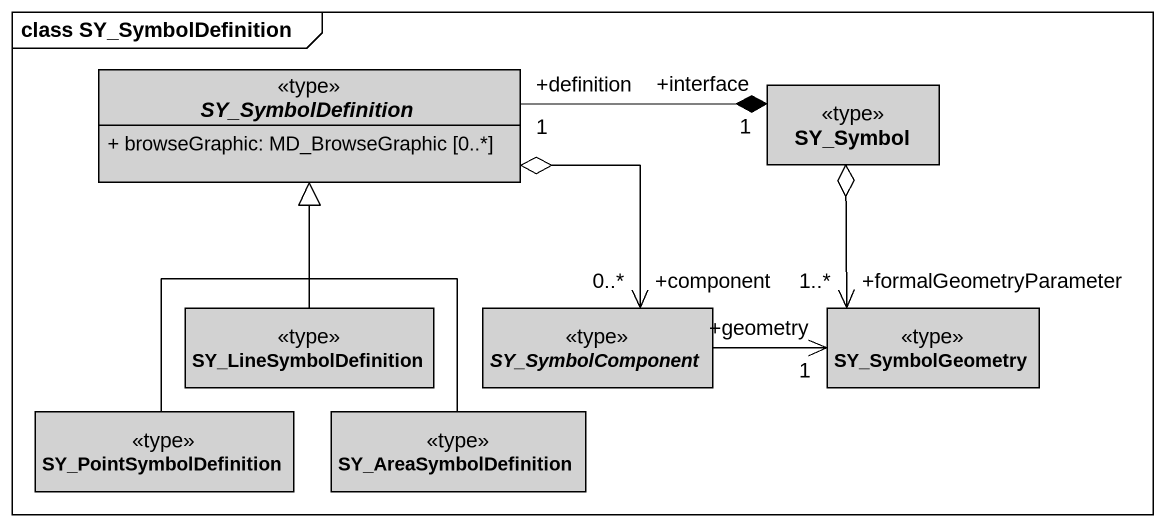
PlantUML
@startuml
mainframe class SY_SymbolDefinition
hide circle
hide empty members
skinparam classAttributeIconSize 0
abstract class SY_SymbolDefinition <<type>> #D2D2D2 {
  + browseGraphic: MD_BrowseGraphic [0..*]
}
class SY_Symbol <<type>> #D2D2D2
class SY_LineSymbolDefinition <<type>> #D2D2D2
abstract class SY_SymbolComponent <<type>> #D2D2D2
class SY_SymbolGeometry <<type>> #D2D2D2
class SY_PointSymbolDefinition <<type>> #D2D2D2
class SY_AreaSymbolDefinition <<type>> #D2D2D2
SY_SymbolDefinition "+definition\n1" -right-* "+interface\n1" SY_Symbol
SY_LineSymbolDefinition -up-|> SY_SymbolDefinition
SY_SymbolComponent "+component\n0..*" <-up-o SY_SymbolDefinition
SY_SymbolComponent -right-> "+geometry\n1" SY_SymbolGeometry
SY_SymbolGeometry "+formalGeometryParameter\n1..*" <-up-o SY_Symbol
SY_PointSymbolDefinition -up-|> SY_SymbolDefinition
SY_AreaSymbolDefinition -up-|> SY_SymbolDefinition
@enduml
